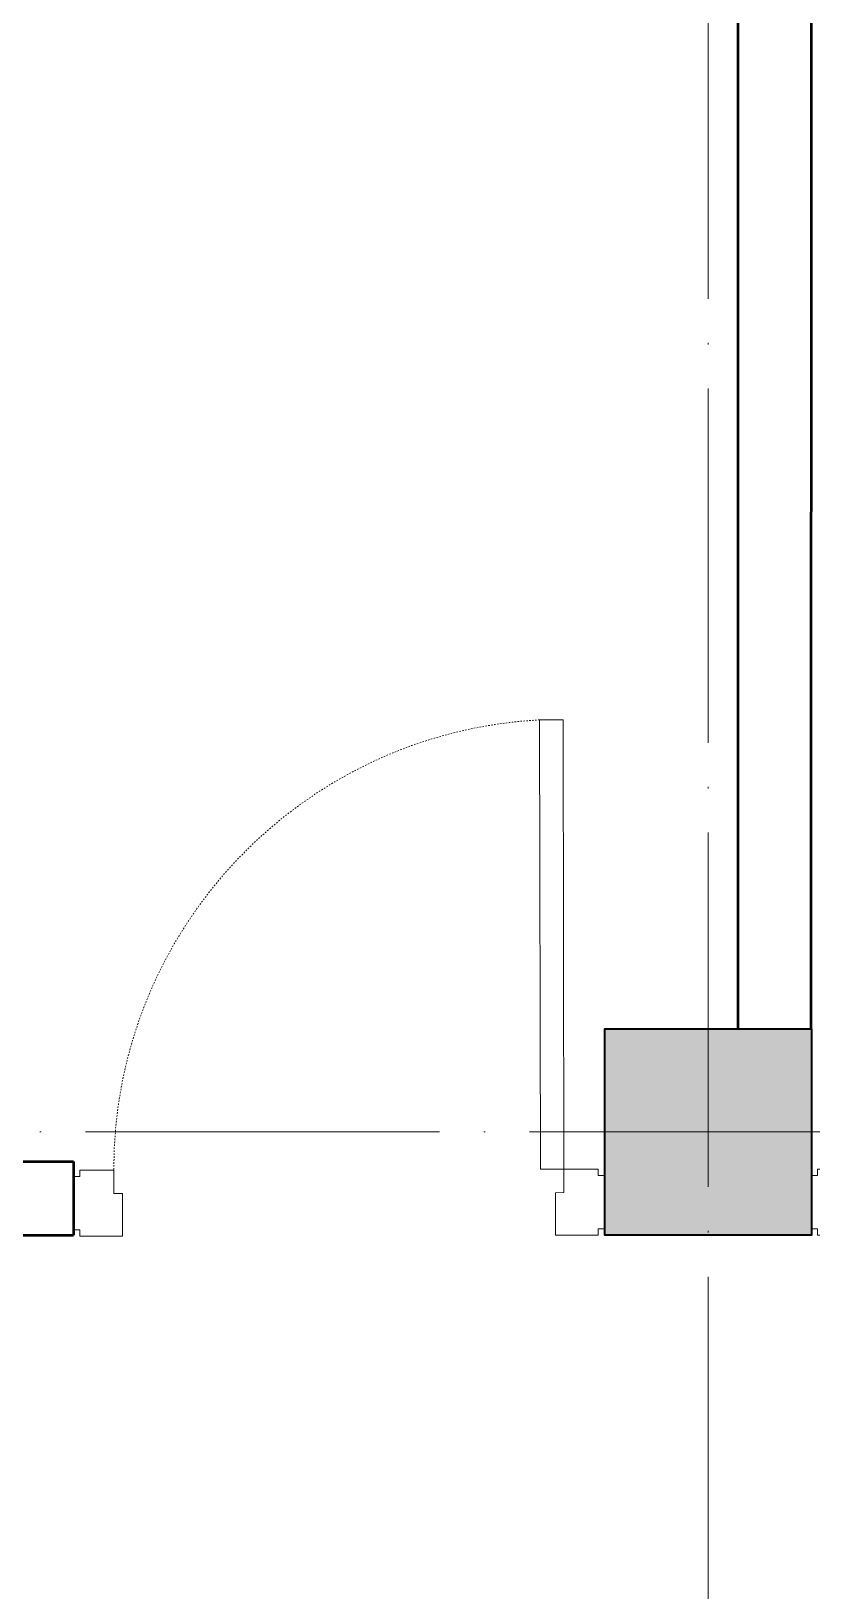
# Model space of a CAD drawing. Header units: inches. Extents: x -71 to 2682309, y -3332 to 801571.
# Drawn here: x 2651751.3 to 2651804.2, y 787851.2 to 787956.9 of the extents above; entities that cross this region are included whole.
import ezdxf

# ---------------------------------------------------------------- set-up
doc = ezdxf.new("R2010")
doc.units = ezdxf.units.IN
doc.header["$MEASUREMENT"] = 0
doc.linetypes.add('ACAD_ISO03W100', pattern=[30, 12, -18])
doc.linetypes.add('ACAD_ISO04W100', pattern=[30, 24, -3, 0, -3])
for name, color, linetype, lineweight in [('CENTER  LINE RA', 10, 'ACAD_ISO04W100', 18), ('CONC. OUTLINE RA', 150, 'Continuous', 40), ('DIM RA', 4, 'Continuous', 15), ('Furniture', 22, 'Continuous', 13), ('Hatch', 254, 'Continuous', 9), ('HATCH RA', 8, 'Continuous', 9), ('WALL RA', 42, 'Continuous', 50)]:
    doc.layers.add(name, color=color, linetype=linetype, lineweight=lineweight)
doc.layers.add('HACTH', color=7, linetype='Continuous')

# ---------------------------------------------------------------- blocks, each defined once
blk = doc.blocks.new('COLUMN')
at = {"layer": 'HACTH', "lineweight": 30, "transparency": 33554541}
h = blk.add_hatch(color=256, dxfattribs=at)
h.dxf.hatch_style = 1
h.paths.add_polyline_path([(2659104.19, 784576.38), (2659090.19, 784576.38), (2659090.19, 784562.38), (2659104.19, 784562.38)])
at = {"layer": 'CONC. OUTLINE RA'}
blk.add_lwpolyline([(2659090.19, 784576.38), (2659104.19, 784576.38), (2659104.19, 784562.38), (2659090.19, 784562.38)], close=True, dxfattribs=at)
blk = doc.blocks.new('A$C4D517B0C')
at = {"layer": 'Furniture'}
for points in [[(-4.34, 4.43), (-2.75, 4.43), (-2.75, 34.9), (-4.34, 34.9)], [(-36, 4), (-35.57, 4), (-35.57, 4.43), (-33.25, 4.43), (-33.25, 2.84), (-32.67, 2.84), (-32.67, -0.05), (-35.57, -0.05), (-35.57, 0.39), (-36, 0.39)], [(-3.33, 2.84), (-2.75, 2.84), (-2.75, 4.43), (-0.43, 4.43), (-0.43, 4), (0, 4), (0, 0.39), (-0.43, 0.39), (-0.43, -0.05), (-3.33, -0.05)]]:
    blk.add_lwpolyline(points, close=True, dxfattribs=at)
at = {"layer": 'Hatch', "linetype": 'ACAD_ISO03W100', "ltscale": 0.001}
blk.add_arc((-2.75, 4.43), 30.51, 92.9881, 180, dxfattribs=at)
blk = doc.blocks.new('GRID')
at = {"layer": 'CENTER  LINE RA'}
for p, q in [((2650542.03, 788203.56), (2650542.03, 787311.89)), ((2650289.13, 787882.27), (2650810.03, 787882.27))]:
    blk.add_line(p, q, dxfattribs=at)

msp = doc.modelspace()

# ---------------------------------------------------------------- linework, layer by layer
at = {"layer": 'WALL RA'}
for p, q in [((2651799.21, 787889.27), (2651799.21, 788018.27)), ((2651804.17, 787889.27), (2651804.21, 788018.27)), ((2651804.17, 787930.27), (2651804.17, 787930.27)), ((2651654.42, 787880.27), (2651754.17, 787880.27)), ((2651754.17, 787880.27), (2651754.17, 787875.27)), ((2651654.42, 787875.27), (2651754.17, 787875.27))]:
    msp.add_line(p, q, dxfattribs=at)

# ---------------------------------------------------------------- block references
at = {"layer": 'DIM RA'}
msp.add_blockref('GRID', (1255.15, 0), dxfattribs=at)
at = {"layer": 'HATCH RA', "lineweight": 30, "rotation": 270}
msp.add_blockref('COLUMN', (1867227.8, 3446979.46), dxfattribs=at)
at = {"layer": 'WALL RA', "rotation": 0.1112124073789608}
msp.add_blockref('A$C4D517B0C', (2651790.17, 787875.32), dxfattribs=at)
at = {"layer": 'WALL RA', "xscale": -1, "rotation": 7.424413084322623e-08}
msp.add_blockref('A$C4D517B0C', (2651804.17, 787875.32), dxfattribs=at)

doc.saveas('drawing.dxf')
